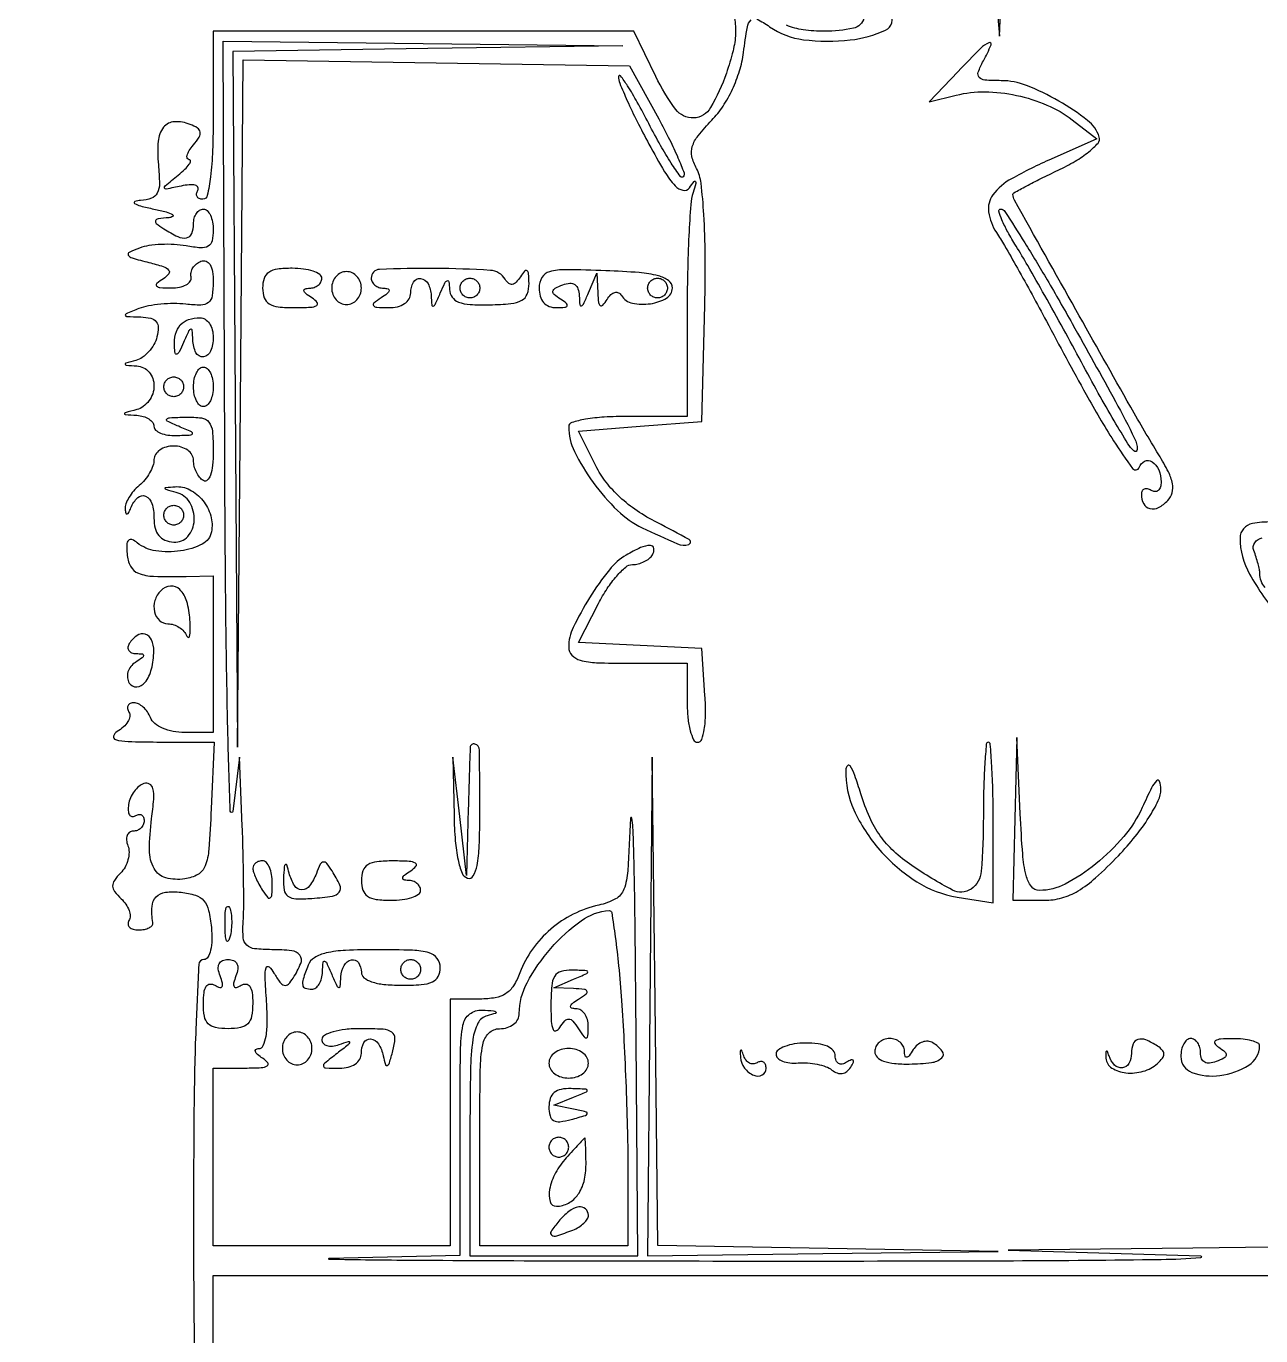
# Model space of a CAD drawing. Extents: x 23 to 255, y 40 to 184.
# Drawn here: x 169.37 to 179.95, y 148.46 to 159.68 of the extents above; entities that cross this region are included whole.
import ezdxf

# ---------------------------------------------------------------- set-up
doc = ezdxf.new("R2010")
doc.units = 0
doc.header["$MEASUREMENT"] = 0

msp = doc.modelspace()

# ---------------------------------------------------------------- linework, layer by layer
for points in [[(207.919475, 175.632891, 0.000007), (191.762556, 175.634099, 0.00002), (173.0434, 175.634494, 0.000013), (151.49745, 175.633531), (95.9364, 175.6296)], [(177.682655, 159.95745), (177.71504, 159.5979), (177.728524, 159.9363, 0.029209)], [(175.635045, 159.745599, -0.0333), (175.743795, 159.679753, 0.122546), (176.033481, 159.568348, 0.058602), (176.434857, 159.565863, 0.082102), (176.737631, 159.651198, 0.448318), (176.780491, 159.795175, -0.38386)], [(175.442521, 159.750476, -0.060032), (175.452217, 159.618651, -0.050685), (175.430473, 159.472589, -0.021142), (175.373194, 159.281582, -0.047073), (175.238544, 158.986191, -0.256098), (175.09364, 158.897827, -0.250727), (174.938741, 158.971726, -0.045551), (174.768493, 159.253634), (174.580684, 159.6402), (172.778642, 159.6402), (170.9766, 159.6402), (170.9766, 158.9211, -0.009254), (170.970995, 158.618306, -0.021737), (170.952815, 158.392906, -0.021363), (170.926012, 158.233587, -0.354132), (170.887007, 158.202, -0.095512), (170.856468, 158.207887, -0.173494), (170.837659, 158.224534, -0.172159), (170.833593, 158.249441, -0.093873), (170.844824, 158.27871, 0.276959), (170.845155, 158.303778, 0.201918), (170.822357, 158.320934, 0.082656), (170.771741, 158.325081, 0.031825), (170.701767, 158.314731, -0.004035), (170.573615, 158.288434, -0.39034), (170.558972, 158.297411, -0.296601), (170.564813, 158.316281, -0.003142), (170.67552, 158.407221, 0.019236), (170.733941, 158.458447, 0.047762), (170.771281, 158.501279, 0.126411), (170.781731, 158.528214, 0.449387), (170.770911, 158.5404, -0.306922), (170.754329, 158.551637, -0.165388), (170.752994, 158.577383, -0.073434), (170.771223, 158.617919, -0.030888), (170.806569, 158.666299, 0.033143), (170.855518, 158.733935, 0.18113), (170.864414, 158.777409, 0.216594), (170.842056, 158.811301, 0.048699), (170.778679, 158.842996, 0.102092), (170.64332, 158.865247, 0.219813), (170.551343, 158.818144, 0.148372), (170.504557, 158.697577, 0.04307), (170.506678, 158.495948, -0.020079), (170.515802, 158.334506, -0.120635), (170.497276, 158.253118, -0.195131), (170.448021, 158.209791, -0.068766), (170.354032, 158.190863, 0.065147), (170.305229, 158.181401, 0.630916), (170.303286, 158.165741, 0.080533), (170.353135, 158.1442, 0.009924), (170.469, 158.1174, -0.012892), (170.57404, 158.092446, -0.068444), (170.628418, 158.06973, -0.55906), (170.628723, 158.053582, -0.124838), (170.5959, 158.042641, 0.013212), (170.504045, 158.033447, 0.26161), (170.482114, 158.017188, 0.348875), (170.48799, 157.9942, 0.018872), (170.5536, 157.9482, 0.031653), (170.672493, 157.881626, 0.154285), (170.747961, 157.870913, 0.265923), (170.791912, 157.906818, 0.09176), (170.8074, 157.9905, -0.064853), (170.813719, 158.039014, -0.082425), (170.832251, 158.080123, -0.098894), (170.859737, 158.107623, -0.148195), (170.892, 158.1174, -0.200634), (170.924326, 158.103884, -0.084936), (170.951749, 158.064591, -0.064982), (170.97038, 158.006439, -0.0451), (170.9766, 157.937625, -0.054503), (170.966499, 157.845238, -0.208745), (170.933198, 157.799505, -0.153342), (170.869009, 157.784778, -0.026532), (170.74395, 157.801361, 0.032711), (170.642706, 157.813517, 0.024817), (170.530844, 157.814016, 0.025341), (170.425421, 157.803883, 0.052106), (170.345184, 157.783342, 0.020815), (170.255801, 157.745934, 0.455373), (170.248898, 157.721763, 0.182216), (170.280616, 157.698448, 0.006875), (170.425371, 157.659993, -0.015257), (170.547974, 157.625213, -0.135135), (170.594688, 157.594903, -0.367972), (170.595399, 157.561668, -0.080905), (170.549188, 157.520683, 0.029416), (170.493727, 157.480846, 0.42283), (170.491781, 157.459042, 0.203484), (170.520303, 157.444973, 0.012496), (170.61705, 157.441895, 0.048645), (170.688392, 157.448363, 0.079903), (170.745272, 157.468938, 0.115328), (170.779189, 157.499672, 0.208867), (170.78625, 157.535775, -0.109277), (170.786212, 157.575057, -0.086869), (170.802377, 157.614383, -0.082084), (170.832049, 157.647732, -0.082294), (170.87085, 157.669725, -0.176643), (170.914821, 157.669803, -0.173489), (170.948919, 157.641576, -0.098271), (170.970108, 157.581648, -0.036001), (170.9766, 157.491602, -0.037934), (170.967683, 157.374243, -0.187035), (170.935233, 157.317758, -0.170163), (170.871059, 157.294881, -0.030324), (170.741947, 157.302026, 0.03014), (170.639864, 157.307712, 0.022425), (170.527109, 157.302131, 0.022833), (170.420883, 157.287167, 0.046751), (170.340097, 157.26402, 0.003131), (170.229226, 157.219898, 0.363994), (170.222442, 157.207107, 0.34134), (170.233878, 157.197428, 0.002975), (170.35533, 157.192746, -0.047672), (170.441864, 157.181622, -0.167217), (170.488963, 157.152453, -0.180187), (170.506125, 157.102083, -0.056965), (170.494698, 157.022131, -0.065911), (170.467877, 156.9564, -0.05412), (170.423346, 156.89496, -0.055998), (170.368778, 156.846751, -0.088257), (170.312268, 156.820445, 0.003643), (170.227967, 156.797395, 0.38784), (170.222177, 156.788091, 0.339164), (170.230953, 156.780183, 0.003335), (170.32095, 156.773614, -0.098723), (170.37971, 156.757794, -0.100994), (170.427366, 156.720723, -0.096268), (170.458283, 156.666276, -0.081302), (170.469, 156.600803, -0.084769), (170.457868, 156.535612, -0.073873), (170.42551, 156.474322, -0.075402), (170.377516, 156.426168, -0.09552), (170.32095, 156.399117, 0.001923), (170.221445, 156.372704, 0.339035), (170.2152, 156.364553, 0.392517), (170.221635, 156.357619, 0.002113), (170.32095, 156.350614, -0.054605), (170.377581, 156.340584, -0.070943), (170.42551, 156.318832, -0.08736), (170.45778, 156.289249, -0.165114), (170.469, 156.2562, 0.213708), (170.483281, 156.224314, 0.084397), (170.524915, 156.198198, 0.063338), (170.586471, 156.181471, 0.042539), (170.65935, 156.177546, 0.003386), (170.785312, 156.182335, 0.326773), (170.798578, 156.192985, 0.368608), (170.79172, 156.207415, 0.003751), (170.6805, 156.2562, -0.009027), (170.582665, 156.30035, -0.485414), (170.578691, 156.317712, -0.215481), (170.603073, 156.33002, -0.004372), (170.74395, 156.334854, -0.039161), (170.876227, 156.327873, -0.195497), (170.939525, 156.291871, -0.148068), (170.969622, 156.215081, -0.019887), (170.9766, 156.039707, -0.023007), (170.971119, 155.92065, -0.059005), (170.95318, 155.83644, -0.125298), (170.92563, 155.794119, -0.336396), (170.892, 155.7909, -0.08825), (170.859612, 155.819862, -0.053305), (170.832251, 155.863637, -0.051278), (170.813675, 155.914583, -0.061875), (170.8074, 155.965093, 0.137622), (170.794357, 156.011581, 0.100183), (170.757698, 156.05119, 0.086062), (170.702865, 156.077856, 0.070352), (170.6382, 156.087, 0.067109), (170.573523, 156.07828, 0.083977), (170.518703, 156.052766, 0.099524), (170.482041, 156.014901, 0.14369), (170.469, 155.970459, -0.086594), (170.459882, 155.918203, -0.04354), (170.431723, 155.857215, -0.041499), (170.390656, 155.797509, -0.048188), (170.3421, 155.7486, 0.042653), (170.294042, 155.70125, 0.041998), (170.254439, 155.646198, 0.045244), (170.22829, 155.591961, 0.107593), (170.221879, 155.547891, 0.038264), (170.227062, 155.512742, 0.409541), (170.238073, 155.505676, 0.227742), (170.252353, 155.516639, 0.021172), (170.271229, 155.55825, -0.103115), (170.329512, 155.64548, -0.307651), (170.396646, 155.65765, -0.220873), (170.451183, 155.595274, -0.071039), (170.469, 155.470503, 0.058113), (170.479184, 155.383179, 0.114209), (170.510037, 155.320846, 0.125127), (170.562864, 155.281941, 0.077816), (170.6382, 155.264261, 0.235304), (170.758326, 155.313221, 0.169592), (170.813678, 155.449585, 0.149227), (170.774793, 155.604018, 0.195499), (170.65935, 155.690283, -0.003839), (170.57338, 155.713456, -0.279295), (170.563766, 155.723671, -0.449239), (170.570131, 155.732326, -0.005292), (170.648991, 155.738786, -0.138737), (170.775779, 155.712482, -0.103534), (170.886767, 155.621511, -0.09963), (170.955017, 155.490174, -0.118149), (170.961354, 155.350814, -0.233918), (170.88259, 155.247064, -0.079314), (170.696626, 155.188808, -0.073121), (170.484099, 155.188955, -0.132483), (170.325726, 155.257809, 0.068454), (170.279814, 155.285134, 0.316278), (170.251241, 155.27897, 0.17988), (170.236325, 155.24265, 0.02724), (170.237979, 155.162795, 0.102179), (170.268388, 155.056582, 0.183347), (170.335326, 154.997201, 0.084385), (170.466167, 154.971412, 0.011702), (170.74395, 154.970626), (170.9766, 154.975413), (170.9766, 154.304507), (170.9766, 153.6336), (170.731851, 153.6336, -0.045886), (170.632413, 153.642745, -0.056246), (170.543221, 153.669924, -0.065461), (170.47499, 153.710722, -0.134491), (170.438406, 153.7605, 0.058703), (170.412916, 153.809026, 0.059278), (170.376917, 153.850123, 0.065221), (170.336356, 153.878037, 0.118676), (170.297462, 153.8874, 0.096184), (170.266045, 153.8813, 0.174023), (170.246727, 153.864076, 0.17161), (170.242616, 153.838297, 0.09322), (170.254287, 153.808, -0.182072), (170.261527, 153.771022, -0.094539), (170.244931, 153.7263, -0.073147), (170.207234, 153.680614, -0.051962), (170.153529, 153.641372, 0.187802), (170.122121, 153.601915, 0.426912), (170.138697, 153.571997, 0.056614), (170.247615, 153.556119, 0.006602), (170.494015, 153.551573), (170.984331, 153.549), (170.959315, 152.97795, -0.007499), (170.93901, 152.632882, -0.07214), (170.907312, 152.489655, -0.174434), (170.845109, 152.416879, -0.09471), (170.732367, 152.378348, -0.101635), (170.570013, 152.388445, -0.203646), (170.470827, 152.46646, -0.127401), (170.430327, 152.625682, -0.032254), (170.448846, 152.894245, 0.013625), (170.466606, 153.061026, 0.073297), (170.460466, 153.151849, 0.211761), (170.431655, 153.191266, 0.21419), (170.383292, 153.196131, 0.095683), (170.339255, 153.171351, 0.059214), (170.29869, 153.127737, 0.056439), (170.267503, 153.073032, 0.065004), (170.251168, 153.015261, 0.046983), (170.248475, 152.963347, 0.122021), (170.258925, 152.927666, 0.227705), (170.279897, 152.913463, 0.177084), (170.307227, 152.91909, -0.093127), (170.336675, 152.930439, -0.171531), (170.36173, 152.926457, -0.174099), (170.37847, 152.907702, -0.096281), (170.3844, 152.877193, -0.103658), (170.377236, 152.843007, -0.098917), (170.35689, 152.813918, -0.096792), (170.326496, 152.794425, -0.094603), (170.290749, 152.7876, 0.154484), (170.259025, 152.777559, 0.152262), (170.238636, 152.751042, 0.114032), (170.233524, 152.710757, 0.066483), (170.244854, 152.663148, -0.094394), (170.254906, 152.607334, -0.062886), (170.246092, 152.542764, -0.060483), (170.220736, 152.479661, -0.070742), (170.182006, 152.428091, 0.042029), (170.129346, 152.365748, 0.161963), (170.114743, 152.317905, 0.15954), (170.131616, 152.270405, 0.040451), (170.187459, 152.209072, -0.054681), (170.228193, 152.161697, -0.064822), (170.254987, 152.109142, -0.07614), (170.264512, 152.059617, -0.14899), (170.254366, 152.021128, 0.151548), (170.246575, 151.990968, 0.191583), (170.258396, 151.964961, 0.130827), (170.290157, 151.947386, 0.061388), (170.337107, 151.9416, 0.046583), (170.386875, 151.946247, 0.073584), (170.427314, 151.960238, 0.103366), (170.452522, 151.980875, 0.211938), (170.458982, 152.00505, -0.0534), (170.452103, 152.142779, -0.175585), (170.487364, 152.225162, -0.179238), (170.566607, 152.264822, -0.05603), (170.70165, 152.264469, -0.047844), (170.824186, 152.238329, -0.139735), (170.895643, 152.191159, -0.121741), (170.937124, 152.108965, -0.032252), (170.96081, 151.96275, -0.029775), (170.964724, 151.85583, -0.051008), (170.953619, 151.767359, -0.070483), (170.930479, 151.707261, -0.272062), (170.89736, 151.6878, 0.398506), (170.853225, 151.645983, 0.003455), (170.829399, 151.13957, 0.007575), (170.812356, 150.456792, 0.002451), (170.8074, 149.4459, 0.002649), (170.812503, 148.482806, 0.00678), (170.829348, 147.785625, 0.002419)], [(180.953736, 149.2344), (179.370318, 149.216019), (177.7869, 149.197638), (179.4366, 149.1498, -0.945791), (179.437066, 149.132351, -0.017166), (179.0982, 149.116042, -0.002595), (177.83267, 149.105192, -0.00085), (175.968, 149.102055, -0.000478), (174.076093, 149.103898, -0.001167), (172.68248, 149.109841, -0.002757), (171.970679, 149.118463, -0.979674), (171.97065, 149.12843), (173.0916, 149.154711), (173.0916, 150.209756, -0.002453), (173.094996, 150.901873, -0.042607), (173.116369, 151.126236, -0.185449), (173.17427, 151.221341, -0.179054), (173.28195, 151.254986, -0.005718), (173.378588, 151.248895, -0.197309), (173.398595, 151.238883, -0.541772), (173.39517, 151.226784, -0.01159), (173.32425, 151.206483, 0.215077), (173.24483, 151.14235, 0.082035), (173.201264, 151.003524, 0.031275), (173.180647, 150.739226, 0.00383), (173.1762, 150.158797), (173.1762, 149.1498), (173.8953, 149.1498), (174.6144, 149.1498), (174.59718, 151.37055, 0.001388), (174.588648, 152.180701, 0.004132), (174.576675, 152.735692, 0.023836), (174.563926, 152.899862, 0.920176), (174.551555, 152.899342, -0.005102), (174.528399, 152.447727, -0.072212), (174.495432, 152.289655, -0.183867), (174.424354, 152.207536, -0.069478), (174.279631, 152.153898, 0.062183), (174.061863, 152.076764, 0.061143), (173.868381, 151.948125, 0.061357), (173.712322, 151.776988, 0.063451), (173.604538, 151.574941, -0.048927), (173.549342, 151.463839, -0.107521), (173.483423, 151.396279, -0.103317), (173.39358, 151.360646, -0.042946), (173.262894, 151.3494), (173.007, 151.3494), (173.007, 150.2919), (173.007, 149.2344), (171.9918, 149.2344), (170.9766, 149.2344), (170.9766, 149.9958), (170.9766, 150.7572), (171.25155, 150.758495, 0.010814), (171.38745, 150.762076, 0.116665), (171.439927, 150.77718, 0.473162), (171.444421, 150.802687, 0.07201), (171.3996, 150.8418, -0.031748), (171.356686, 150.873565, -0.125011), (171.337688, 150.900099, -0.345691), (171.342873, 150.917287, -0.150723), (171.367035, 150.925105, 0.293988), (171.405455, 150.950584, 0.062555), (171.429386, 151.031252, 0.041279), (171.439583, 151.156972, 0.016906), (171.433519, 151.32825, -0.005875), (171.42139, 151.539168, -0.075399), (171.429638, 151.617576, -0.565213), (171.454565, 151.624921, -0.076231), (171.497118, 151.5719, 0.024689), (171.548075, 151.49301, 0.175979), (171.585012, 151.467765, 0.265353), (171.62027, 151.477432, 0.054997), (171.661989, 151.5296, 0.043404), (171.726778, 151.654682, 0.266046), (171.717793, 151.724014, 0.206011), (171.648904, 151.76305, 0.027307), (171.477824, 151.7724, -0.026336), (171.330902, 151.780144, -0.165117), (171.263615, 151.811215, -0.186176), (171.233562, 151.874595, -0.035135), (171.232988, 152.00505, 0.015105), (171.237515, 152.132014, 0.003604), (171.237139, 152.343318, 0.003701), (171.233159, 152.586113, 0.003653), (171.225575, 152.8299), (171.202821, 153.4221), (171.1458, 152.9568, -0.923521), (171.122759, 152.957779, -0.003483), (171.101478, 153.665722, -0.003233), (171.084294, 154.699654, -0.001562), (171.07499, 156.02355), (171.0612, 159.5556), (172.77435, 159.536344), (174.4875, 159.517088), (172.81665, 159.492256), (171.1458, 159.467423), (171.165818, 156.487062), (171.185835, 153.5067), (171.209219, 156.450814), (171.232602, 159.394929), (172.887425, 159.369514), (174.542248, 159.3441), (174.793341, 158.889367, -0.009843), (174.886685, 158.712162, -0.015573), (174.958872, 158.556408, -0.009567), (175.011174, 158.42686, -0.295687), (175.004253, 158.394453, -0.4643), (174.978927, 158.396584, -0.010285), (174.900861, 158.511456, -0.015865), (174.809527, 158.662247, -0.009131), (174.708705, 158.849186, 0.00762), (174.610331, 159.032914, 0.015953), (174.527157, 159.172068, 0.020985), (174.466258, 159.25872, 0.69974), (174.449269, 159.253373, 0.109588), (174.459315, 159.19605, 0.007726), (174.524161, 159.04572, 0.010626), (174.608827, 158.867702, 0.007799), (174.709933, 158.67387, 0.010211), (174.844495, 158.437105, 0.052318), (174.934864, 158.316177, 0.15405), (175.001501, 158.278131, 0.299287), (175.056313, 158.299297, -0.009806), (175.097142, 158.354101, -0.491053), (175.108836, 158.354077, -0.240812), (175.112034, 158.33682, -0.006081), (175.087681, 158.258531, 0.061156), (175.067886, 158.156477, 0.005235), (175.05217, 157.890178, 0.006858), (175.041072, 157.571049, 0.005262), (175.0374, 157.222181), (175.0374, 156.3408), (174.5298, 156.3408, 0.01485), (174.327477, 156.334789, 0.028058), (174.165388, 156.315985, 0.029468), (174.048905, 156.288647, 0.331766), (174.0222, 156.25283, 0.115312), (174.071762, 156.040782, 0.042375), (174.231916, 155.775964, 0.042428), (174.441615, 155.533677, 0.082083), (174.651279, 155.387523, 0.00857), (174.95518, 155.248944, 0.186616), (175.051315, 155.244933, 0.65038), (175.055011, 155.285779, 0.010171), (174.780376, 155.43135, -0.031907), (174.60871, 155.532128, -0.038002), (174.46163, 155.648799, -0.040656), (174.342588, 155.778401, -0.049387), (174.25461, 155.9178), (174.10632, 156.2139), (174.63531, 156.2562), (175.1643, 156.2985), (175.188139, 157.293086, 0.007508), (175.191963, 157.720423, 0.013619), (175.180325, 158.069739, 0.013711), (175.156597, 158.338799, 0.094282), (175.117107, 158.464943, -0.065025), (175.07816, 158.567936, -0.135517), (175.081371, 158.652996, -0.093475), (175.130619, 158.744546, -0.021014), (175.248102, 158.877967, 0.044914), (175.344605, 158.998726, 0.036586), (175.425637, 159.143148, 0.036074), (175.485851, 159.300231, 0.040172), (175.520255, 159.458813, -0.008427), (175.553278, 159.677037, -0.157331), (175.584941, 159.737983, -0.325133)], [(176.551977, 159.755026, -0.293707), (176.462082, 159.666063, -0.052256), (176.215292, 159.6402, -0.034776), (176.031893, 159.652971, -0.065569), (175.889151, 159.692476, -0.064188)], [(180.044389, 155.436393, 0.052637), (179.881641, 155.422622, 0.164308), (179.804887, 155.379154, 0.184835), (179.774803, 155.300249, 0.128761), (179.856524, 154.989811, 0.048786), (180.115749, 154.619715, 0.048335)], [(179.989454, 154.875252, -0.181913), (179.9442, 154.995518, 0.0503), (179.940898, 155.028258, 0.01372), (179.929116, 155.078928, 0.013732), (179.912506, 155.135967, 0.013895), (179.892849, 155.191781, -0.251565), (179.901422, 155.259197, -0.184337), (179.9654, 155.30174, -0.0498)]]:
    msp.add_lwpolyline(points, format="xyb")
for points in [[(177.358578, 159.29534), (177.1101, 159.03508), (177.343306, 159.093151, -0.064586), (177.589499, 159.121602, -0.04899), (177.859887, 159.091234, -0.048824), (178.120278, 159.008594, -0.062761), (178.3368, 158.88166), (178.5483, 158.719), (178.157626, 158.546085, 0.021539), (177.817457, 158.37765, 0.106961), (177.657411, 158.238424, 0.199773), (177.620551, 158.092479, 0.108693), (177.687383, 157.916793, -0.013578), (177.756788, 157.80432, -0.003124), (177.867481, 157.61076, -0.003226), (177.992215, 157.386073, -0.003144), (178.115122, 157.157874, 0.004306), (178.455744, 156.528951, 0.015058), (178.690901, 156.132249, 0.019508), (178.854657, 155.895041, 0.605089), (178.910322, 155.904066, -0.204568), (178.957081, 155.95681, -0.261244), (179.020775, 155.952398, -0.15095), (179.077908, 155.883305, -0.098137), (179.0982, 155.780914, -0.069308), (179.091971, 155.736195, -0.14379), (179.073349, 155.70665, -0.190139), (179.04574, 155.696667, -0.131946), (179.0136, 155.7063, 0.076764), (178.98125, 155.71999, 0.154201), (178.953851, 155.718376, 0.186277), (178.935704, 155.70203, 0.117858), (178.929, 155.673986, 0.121919), (178.949031, 155.59306, 0.215507), (179.002323, 155.551615, 0.179795), (179.077129, 155.560583, 0.087765), (179.154721, 155.619591, 0.118074), (179.192473, 155.687009, 0.117225), (179.195728, 155.764404, 0.070199), (179.160929, 155.865496, 0.01935), (179.078591, 156.012562, -0.008321), (178.838243, 156.42048, -0.001227), (178.368106, 157.254407, -0.000132), (177.841443, 158.194568, -0.128288), (177.8292, 158.241499, -0.272593), (177.837896, 158.256264, -0.003078), (177.942784, 158.313583, -0.008395), (178.067641, 158.378139, -0.005247), (178.21587, 158.449723, 0.023597), (178.361579, 158.526806, 0.036051), (178.479073, 158.608201, 0.040076), (178.558165, 158.683077, 0.268638), (178.568898, 158.73399, 0.149025), (178.468077, 158.87733, 0.034967), (178.221834, 159.042931, 0.03656), (177.945684, 159.176003, 0.094268), (177.729113, 159.2172, -0.016492), (177.588496, 159.221839, -0.194229), (177.540175, 159.24516, -0.281392), (177.531634, 159.289841, -0.03293), (177.5754, 159.3864, 0.020908), (177.641492, 159.523366, 0.675429), (177.622589, 159.542463, 0.098383), (177.553797, 159.496029, 0.00467)], [(178.3368, 157.135973, -0.001745), (178.707647, 156.469018, -0.013539), (178.871245, 156.152381, -0.10529), (178.894313, 156.058121, -0.675221), (178.863703, 156.0447, -0.061956), (178.814108, 156.106987, -0.004127), (178.696341, 156.303259, -0.005904), (178.560274, 156.540699, -0.004381), (178.415352, 156.8061, 0.002835), (178.262288, 157.088484, 0.002604), (178.101658, 157.377282, 0.002601), (177.955688, 157.633411, 0.008568), (177.855663, 157.80015, -0.013762), (177.784348, 157.921878, -0.026113), (177.734927, 158.02413, -0.030209), (177.708642, 158.099009, -0.49922), (177.722389, 158.117136, -0.25457), (177.759978, 158.096471, -0.002533), (177.929483, 157.82881, -0.007457), (178.121347, 157.512012, -0.004672)], [(171.3996, 157.4406, 0.083983), (171.413782, 157.356764, 0.173567), (171.454957, 157.305727, 0.11281), (171.533656, 157.279335, 0.025906), (171.67455, 157.272695, 0.010814), (171.81045, 157.276276, 0.116665), (171.862927, 157.29138, 0.473162), (171.867421, 157.316887, 0.07201), (171.8226, 157.356, -0.021149), (171.769991, 157.393244, -0.167501), (171.753863, 157.417831, -0.405416), (171.762964, 157.433665, -0.066727), (171.80145, 157.439305, 0.07833), (171.841847, 157.44618, 0.089546), (171.876136, 157.465071, 0.099425), (171.899069, 157.492833, 0.123684), (171.9072, 157.5252, 0.254951), (171.889471, 157.557709, 0.06271), (171.832646, 157.584949, 0.048861), (171.750627, 157.603644, 0.031626), (171.6534, 157.6098, 0.030703), (171.526422, 157.601995, 0.116834), (171.452475, 157.57455, 0.166173), (171.41309, 157.523112, 0.081208)], [(171.9918, 157.4406, 0.088788), (172.001436, 157.386766, 0.094932), (172.029077, 157.341019, 0.09994), (172.070288, 157.310414, 0.110331), (172.1187, 157.2996, 0.110331), (172.167112, 157.310414, 0.09994), (172.208323, 157.341019, 0.094932), (172.235964, 157.386766, 0.088788), (172.2456, 157.4406, 0.088788), (172.235964, 157.494434, 0.094932), (172.208323, 157.540181, 0.09994), (172.167112, 157.570786, 0.110331), (172.1187, 157.5816, 0.110331), (172.070288, 157.570786, 0.09994), (172.029077, 157.540181, 0.094932), (172.001436, 157.494434, 0.088788)], [(172.3302, 157.5252, 0.123684), (172.338331, 157.492833, 0.099425), (172.361264, 157.465071, 0.089546), (172.395553, 157.44618, 0.07833), (172.43595, 157.439305, -0.066727), (172.474436, 157.433665, -0.405416), (172.483538, 157.417831, -0.167501), (172.467409, 157.393244, -0.021149), (172.4148, 157.356, 0.023197), (172.353136, 157.311966, 0.409657), (172.350322, 157.289872, 0.220444), (172.37722, 157.275666, 0.011293), (172.47825, 157.272695, 0.057171), (172.555153, 157.280988, 0.090659), (172.615941, 157.306864, 0.113373), (172.654632, 157.347432, 0.134796), (172.6686, 157.3983, -0.127637), (172.692773, 157.49145, -0.304732), (172.753462, 157.522386, -0.247874), (172.816863, 157.478439, -0.110085), (172.843746, 157.37715, 0.011173), (172.848889, 157.294955, 0.467319), (172.861665, 157.285994, 0.223503), (172.879203, 157.30084, 0.005675), (172.9224, 157.3983, -0.008547), (172.96152, 157.485211, -0.193106), (172.981254, 157.503567, -0.486784), (172.995413, 157.495113, -0.020918), (173.001054, 157.428601, 0.145348), (173.023592, 157.363112, 0.147553), (173.07811, 157.321003, 0.077756), (173.177588, 157.299854, 0.019071), (173.3454, 157.297145, 0.01771), (173.527799, 157.307627, 0.100432), (173.62048, 157.335589, 0.182787), (173.666822, 157.388854, 0.090717), (173.682505, 157.478344, 0.015269), (173.679314, 157.562287, 0.210415), (173.665493, 157.588621, 0.406931), (173.644433, 157.586503, 0.033227), (173.60848, 157.537318, -0.045108), (173.572021, 157.489847, -0.167837), (173.539296, 157.47226, -0.218762), (173.508365, 157.480827, -0.079241), (173.477882, 157.516168, 0.243452), (173.351304, 157.591976, 0.013533), (172.87682, 157.608558, 0.012248), (172.402632, 157.600674, 0.402221)], [(173.2608, 157.4406, -0.099038), (173.254341, 157.408313, -0.097945), (173.235949, 157.380851, -0.097945), (173.208487, 157.362459, -0.099038), (173.1762, 157.356, -0.099038), (173.143913, 157.362459, -0.097945), (173.116451, 157.380851, -0.097945), (173.098059, 157.408313, -0.099038), (173.0916, 157.4406, -0.099038), (173.098059, 157.472887, -0.097945), (173.116451, 157.500349, -0.097945), (173.143913, 157.518741, -0.099038), (173.1762, 157.5252, -0.099038), (173.208487, 157.518741, -0.097945), (173.235949, 157.500349, -0.097945), (173.254341, 157.472887, -0.099038)], [(173.7684, 157.440936, 0.07086), (173.778433, 157.370497, 0.110112), (173.807858, 157.31693, 0.120111), (173.855053, 157.283939, 0.095222), (173.91645, 157.272695, 0.01627), (173.989529, 157.275714, 0.267807), (174.008977, 157.288938, 0.3555), (174.004279, 157.308751, 0.022469), (173.951657, 157.345522, -0.034191), (173.897946, 157.384958, -0.265879), (173.887705, 157.41307, -0.234956), (173.906462, 157.438694, -0.027745), (173.972807, 157.468472, -0.071477), (174.031808, 157.481895, -0.169692), (174.074786, 157.470682, -0.16725), (174.101822, 157.434968, -0.069029), (174.112746, 157.374495, 0.013347), (174.118001, 157.296839, 0.47397), (174.131188, 157.287984, 0.214584), (174.149362, 157.303817, 0.006383), (174.1914, 157.3983), (174.264108, 157.5675), (174.271349, 157.3983, 0.016297), (174.277576, 157.315837, 0.219775), (174.29276, 157.290542, 0.386005), (174.314688, 157.293616, 0.032506), (174.35132, 157.343882, -0.057581), (174.383982, 157.384287, -0.130203), (174.417914, 157.403581, -0.184792), (174.44911, 157.400217, -0.136933), (174.474841, 157.376483, 0.205491), (174.568016, 157.3111, 0.088396), (174.722855, 157.306421, 0.095482), (174.861151, 157.354799, 0.267065), (174.9105, 157.4406, 0.237561), (174.879043, 157.503072, 0.0962), (174.790594, 157.545366, 0.044593), (174.626862, 157.572646, 0.009592), (174.33945, 157.588986, 0.006443), (173.997778, 157.597434, 0.066475), (173.858109, 157.580463, 0.198476), (173.793154, 157.53154, 0.134147)], [(174.8682, 157.4406, -0.099038), (174.861741, 157.408313, -0.097945), (174.843349, 157.380851, -0.097945), (174.815887, 157.362459, -0.099038), (174.7836, 157.356, -0.099038), (174.751313, 157.362459, -0.097945), (174.723851, 157.380851, -0.097945), (174.705459, 157.408313, -0.099038), (174.699, 157.4406, -0.099038), (174.705459, 157.472887, -0.097945), (174.723851, 157.500349, -0.097945), (174.751313, 157.518741, -0.099038), (174.7836, 157.5252, -0.099038), (174.815887, 157.518741, -0.097945), (174.843349, 157.500349, -0.097945), (174.861741, 157.472887, -0.099038)], [(170.9766, 157.0176, -0.093262), (170.954472, 156.899998, -0.276395), (170.892139, 156.851671, -0.32102), (170.828912, 156.886301, -0.102436), (170.801454, 156.99645, 0.011173), (170.796311, 157.078645, 0.467319), (170.783535, 157.087606, 0.223503), (170.765997, 157.07276, 0.005675), (170.7228, 156.9753, -0.010715), (170.685966, 156.894406, -0.177003), (170.66506, 156.874065, -0.491755), (170.650212, 156.882037, -0.02992), (170.644146, 156.94005, -0.069216), (170.654184, 157.046696, -0.124464), (170.694495, 157.12418, -0.130924), (170.765075, 157.170731, -0.080849), (170.8638, 157.1868, -0.148195), (170.906817, 157.173764, -0.098894), (170.943465, 157.137097, -0.082425), (170.968174, 157.082286, -0.064853)], [(170.9766, 156.5946, -0.048028), (170.970366, 156.529846, -0.068025), (170.951749, 156.475102, -0.088204), (170.924307, 156.438215, -0.191087), (170.892, 156.4254, -0.191087), (170.859693, 156.438215, -0.088204), (170.832251, 156.475102, -0.068025), (170.813634, 156.529846, -0.048028), (170.8074, 156.5946, -0.048028), (170.813634, 156.659354, -0.068025), (170.832251, 156.714097, -0.088204), (170.859693, 156.750985, -0.191087), (170.892, 156.7638, -0.191087), (170.924307, 156.750985, -0.088204), (170.951749, 156.714097, -0.068025), (170.970366, 156.659354, -0.048028)], [(170.7228, 156.5946, -0.099038), (170.716341, 156.562313, -0.097945), (170.697949, 156.534851, -0.097945), (170.670487, 156.516459, -0.099038), (170.6382, 156.51, -0.099038), (170.605913, 156.516459, -0.097945), (170.578451, 156.534851, -0.097945), (170.560059, 156.562313, -0.099038), (170.5536, 156.5946, -0.099038), (170.560059, 156.626887, -0.097945), (170.578451, 156.654349, -0.097945), (170.605913, 156.672741, -0.099038), (170.6382, 156.6792, -0.099038), (170.670487, 156.672741, -0.097945), (170.697949, 156.654349, -0.097945), (170.716341, 156.626887, -0.099038)], [(170.7228, 155.4948, -0.099038), (170.716341, 155.462513, -0.097945), (170.697949, 155.435051, -0.097945), (170.670487, 155.416659, -0.099038), (170.6382, 155.4102, -0.099038), (170.605913, 155.416659, -0.097945), (170.578451, 155.435051, -0.097945), (170.560059, 155.462513, -0.099038), (170.5536, 155.4948, -0.099038), (170.560059, 155.527087, -0.097945), (170.578451, 155.554549, -0.097945), (170.605913, 155.572941, -0.099038), (170.6382, 155.5794, -0.099038), (170.670487, 155.572941, -0.097945), (170.697949, 155.554549, -0.097945), (170.716341, 155.527087, -0.099038)], [(174.515226, 155.153304, 0.093624), (174.370824, 155.027948, 0.027739), (174.201594, 154.787727, 0.026905), (174.06098, 154.533041, 0.113145), (174.0222, 154.363864, 0.192274), (174.049519, 154.295448, 0.137203), (174.121109, 154.252703, 0.056567), (174.26159, 154.231104, 0.009886), (174.5298, 154.2258), (175.0374, 154.2258), (175.0374, 153.8874, 0.02491), (175.043865, 153.757721, 0.039573), (175.063613, 153.648405, 0.047132), (175.092143, 153.570735, 0.288794), (175.126635, 153.549, 0.313452), (175.161824, 153.573464, 0.049838), (175.184305, 153.659282, 0.037361), (175.194756, 153.786583, 0.017828), (175.190085, 153.95085), (175.1643, 154.3527), (174.635886, 154.377878), (174.107471, 154.403056), (174.278055, 154.737428, -0.026541), (174.352176, 154.865449, -0.034485), (174.433835, 154.973578, -0.036879), (174.511528, 155.050638, -0.178764), (174.568827, 155.0718, 0.06268), (174.618678, 155.078074, 0.051454), (174.669068, 155.096651, 0.053351), (174.712458, 155.124014, 0.087219), (174.7413, 155.1564, 0.177895), (174.752208, 155.209807, 0.374649), (174.722267, 155.235192, 0.102307), (174.638478, 155.216666, 0.026682)], [(170.527163, 154.847962, 0.123568), (170.477034, 154.764242, 0.127605), (170.473197, 154.667834, 0.151981), (170.515494, 154.59322, 0.190616), (170.58885, 154.5642, -0.080359), (170.637719, 154.556295, -0.065416), (170.685492, 154.533136, -0.066402), (170.724975, 154.498878, -0.088974), (170.749543, 154.45845, 0.277138), (170.762903, 154.448049, 0.394665), (170.774295, 154.456373, 0.048722), (170.779256, 154.510947, 0.012398), (170.776451, 154.599881, 0.055856), (170.749994, 154.755963, 0.127768), (170.689726, 154.857965, 0.22081), (170.610451, 154.886752, 0.176571)], [(170.2575, 154.395, 0.109974), (170.246267, 154.362681, 0.180162), (170.253104, 154.334871, 0.159098), (170.277579, 154.315966, 0.082797), (170.315957, 154.309105, -0.025679), (170.369361, 154.305733, -0.40349), (170.379948, 154.292889, -0.22283), (170.368845, 154.273322, -0.01289), (170.310111, 154.233963, 0.08455), (170.269918, 154.197754, 0.094884), (170.245924, 154.151618, 0.101201), (170.241544, 154.102352, 0.110581), (170.257236, 154.057026, 0.274354), (170.321044, 154.02367, 0.219128), (170.390955, 154.060537, 0.101471), (170.447686, 154.177433, 0.060281), (170.467705, 154.33155, 0.103432), (170.448793, 154.426115, 0.222079), (170.394641, 154.474598, 0.225761), (170.323484, 154.463776, 0.105949)], [(173.161978, 152.97795), (173.147756, 152.4069), (173.089177, 152.9145), (173.030599, 153.4221), (173.039949, 152.921184, 0.015192), (173.050522, 152.705802, 0.033056), (173.074508, 152.542132, 0.041878), (173.109006, 152.428728, 0.221821), (173.15505, 152.385384, 0.354737), (173.204402, 152.404137, 0.085367), (173.237149, 152.492325, 0.037697), (173.255827, 152.661643, 0.008629), (173.2608, 152.94975, 0.002796), (173.257819, 153.482837, 0.331844), (173.218468, 153.534386, 0.48687), (173.178144, 153.505096, 0.002879)], [(177.5754, 152.9145, -0.01874), (177.557776, 152.444441, -0.227158), (177.470192, 152.292067, -0.279975), (177.310555, 152.283053, -0.026827), (176.962622, 152.493134, -0.037127), (176.80817, 152.615768, -0.051729), (176.691591, 152.748113, -0.049554), (176.601224, 152.906034, -0.030596), (176.525876, 153.106484, 0.010039), (176.473429, 153.265571, 0.055461), (176.434318, 153.346673, 0.500062), (176.411382, 153.348587, 0.175875), (176.396893, 153.312149, 0.115016), (176.46595, 152.969272, 0.07317), (176.687958, 152.625826, 0.071847), (177.004946, 152.354786, 0.101117), (177.351769, 152.223281), (177.66, 152.173261), (177.66, 152.861131, 0.005765), (177.656959, 153.124885, 0.00959), (177.647574, 153.346938, 0.003649), (177.634756, 153.533194, 0.392122), (177.6177, 153.549, 0.389919), (177.600673, 153.533341, 0.004272), (177.587826, 153.362616, 0.010392), (177.578441, 153.157789, 0.00625)], [(177.846225, 152.89335), (177.8292, 152.1954), (178.097502, 152.1954, 0.067721), (178.247492, 152.215809, 0.068021), (178.386333, 152.275544, 0.049009), (178.537648, 152.388224, 0.017186), (178.732002, 152.577586, 0.021221), (178.876964, 152.742332, 0.027822), (178.993989, 152.905034, 0.029996), (179.074182, 153.049099, 0.114951), (179.096342, 153.148636, 0.078992), (179.085396, 153.213375, 0.554772), (179.060167, 153.219352, 0.083433), (179.016373, 153.15852, 0.007796), (178.937132, 152.991024, -0.06911), (178.779063, 152.741294, -0.047499), (178.538972, 152.506818, -0.048802), (178.276709, 152.334574, -0.12149), (178.055423, 152.28, -0.235128), (177.98689, 152.314114, -0.101069), (177.941673, 152.40878, -0.042534), (177.912469, 152.590742, -0.007543), (177.892084, 152.93565), (177.863251, 153.5913)], [(171.316295, 152.47035, 0.077483), (171.322079, 152.437655, 0.020703), (171.341301, 152.388262, 0.02047), (171.368114, 152.33324, 0.019837), (171.3996, 152.28, 0.023197), (171.443634, 152.218336, 0.409657), (171.465728, 152.215522, 0.220444), (171.479934, 152.24242, 0.011293), (171.482905, 152.34345, 0.042523), (171.477195, 152.416325, 0.062416), (171.458968, 152.477885, 0.082215), (171.431848, 152.519589, 0.210568), (171.3996, 152.5338, 0.073605), (171.367371, 152.52903, 0.089496), (171.340232, 152.515162, 0.102891), (171.322336, 152.494542, 0.133323)], [(171.578614, 152.384406, 0.05264), (171.584078, 152.283379, 0.201816), (171.616699, 152.231057, 0.14857), (171.68466, 152.208533, 0.025281), (171.8226, 152.212051, 0.016976), (171.998911, 152.231524, 0.20097), (172.056693, 152.266207, 0.275488), (172.062306, 152.324551, 0.030552), (171.995056, 152.446829, 0.025443), (171.949248, 152.511706, 0.271633), (171.920387, 152.523056, 0.245408), (171.894265, 152.503724, 0.021499), (171.8604, 152.425679, -0.066759), (171.802251, 152.31917, -0.241515), (171.735266, 152.285665, -0.258448), (171.672569, 152.321229, -0.073473), (171.627117, 152.42805, 0.012197), (171.60697, 152.498113, 0.546015), (171.594772, 152.501447, 0.193214), (171.584691, 152.480912, 0.005872)], [(172.2456, 152.3646, 0.081208), (172.25909, 152.282088, 0.166173), (172.298475, 152.23065, 0.116834), (172.372422, 152.203205, 0.030703), (172.4994, 152.1954, 0.031626), (172.596627, 152.201556, 0.048861), (172.678646, 152.220251, 0.06271), (172.735471, 152.247491, 0.254951), (172.7532, 152.28, 0.123684), (172.745069, 152.312367, 0.099425), (172.722136, 152.340129, 0.089546), (172.687847, 152.35902, 0.07833), (172.64745, 152.365895, -0.066727), (172.608964, 152.371535, -0.405416), (172.599863, 152.387369, -0.167501), (172.615991, 152.411956, -0.021149), (172.6686, 152.4492, 0.07201), (172.713421, 152.488313, 0.473162), (172.708927, 152.51382, 0.116665), (172.65645, 152.528924, 0.010814), (172.52055, 152.532505, 0.025906), (172.379656, 152.525865, 0.11281), (172.300957, 152.499473, 0.173567), (172.259782, 152.448436, 0.083983)], [(171.119827, 151.87976, -0.087174), (171.104909, 151.847132, -0.597527), (171.091363, 151.848616, -0.080377), (171.081128, 151.89353, -0.012823), (171.077693, 151.9839, -0.014395), (171.079195, 152.075278, -0.052471), (171.087856, 152.132555, -0.333666), (171.101565, 152.143456, -0.31318), (171.116692, 152.13356, -0.06278), (171.130099, 152.082974, -0.030339), (171.134994, 152.016049, -0.029507), (171.131663, 151.944699, -0.037336)], [(174.474832, 151.336403, -0.004924), (174.495898, 150.991576, -0.003242), (174.513653, 150.594493, -0.003261), (174.525905, 150.207885, -0.006289), (174.5298, 149.898203), (174.5298, 149.2344), (173.8953, 149.2344), (173.2608, 149.2344), (173.2608, 150.165, -0.003368), (173.264675, 150.740312, -0.041619), (173.285795, 150.958125, -0.151374), (173.337282, 151.056944, -0.200111), (173.43, 151.0956, 0.072062), (173.49621, 151.105192, 0.093131), (173.550754, 151.133138, 0.106255), (173.586458, 151.175538, 0.12265), (173.5992, 151.226701, -0.124462), (173.665484, 151.488859, -0.055821), (173.869567, 151.78284, -0.056059), (174.129932, 152.020788, -0.14139), (174.369082, 152.107413, -0.389178), (174.390866, 152.089951, -0.00413), (174.421093, 151.882326, -0.010216), (174.450104, 151.63309, -0.006146)], [(171.789351, 151.638581, 0.011826), (171.747098, 151.520171, 0.120634), (171.743015, 151.46859, 0.284847), (171.76563, 151.442601, 0.075063), (171.8226, 151.434, 0.16722), (171.855347, 151.445267, 0.090029), (171.884095, 151.47749, 0.072474), (171.904597, 151.525418, 0.054897), (171.913146, 151.58205, -0.011173), (171.918289, 151.664245, -0.467319), (171.931065, 151.673206, -0.223503), (171.948603, 151.65836, -0.005675), (171.9918, 151.5609, 0.005675), (172.034997, 151.46344, 0.223503), (172.052535, 151.448594, 0.467319), (172.065311, 151.457555, 0.011173), (172.070454, 151.53975, -0.114168), (172.097133, 151.637096, -0.21717), (172.160564, 151.685142, -0.30849), (172.220367, 151.661401, -0.149714), (172.2456, 151.579018, 0.22952), (172.268103, 151.532577, 0.087928), (172.333017, 151.497708, 0.054889), (172.438405, 151.475479, 0.022754), (172.584, 151.467799, 0.017967), (172.759476, 151.472842, 0.089046), (172.854965, 151.496441, 0.171642), (172.904262, 151.543285, 0.118284), (172.9224, 151.618882, 0.163527), (172.895795, 151.698053, 0.162881), (172.826738, 151.745247, 0.061006), (172.684544, 151.767423, 0.008213), (172.381551, 151.7724, 0.011271), (172.110209, 151.766283, 0.044318), (171.944554, 151.744009, 0.080706), (171.843401, 151.703219, 0.16652)], [(171.171068, 151.547022, 0.026179), (171.151213, 151.485895, 0.196415), (171.154968, 151.456298, 0.357523), (171.175215, 151.448444, 0.059284), (171.216023, 151.467415, -0.15696), (171.258263, 151.47785, -0.237908), (171.290157, 151.458891, -0.11269), (171.309508, 151.40469, -0.02963), (171.315, 151.312093, -0.04316), (171.305425, 151.201373, -0.151442), (171.273188, 151.138399, -0.154801), (171.211481, 151.105494, -0.045716), (171.1035, 151.0956, -0.045716), (170.995519, 151.105494, -0.154801), (170.933812, 151.138399, -0.151442), (170.901575, 151.201373, -0.04316), (170.892, 151.312093, -0.02963), (170.897492, 151.40469, -0.11269), (170.916843, 151.458891, -0.237908), (170.948737, 151.47785, -0.15696), (170.990977, 151.467415, 0.059284), (171.031785, 151.448444, 0.357523), (171.052032, 151.456298, 0.196415), (171.055787, 151.485895, 0.026179), (171.035932, 151.547022, -0.056799), (171.020287, 151.607553, -0.147799), (171.027118, 151.651559, -0.185296), (171.055423, 151.678293, -0.097921), (171.1035, 151.6878, -0.097921), (171.151577, 151.678293, -0.185296), (171.179882, 151.651559, -0.147799), (171.186713, 151.607553, -0.056799)], [(172.7532, 151.6032, -0.099038), (172.746741, 151.570913, -0.097945), (172.728349, 151.543451, -0.097945), (172.700887, 151.525059, -0.099038), (172.6686, 151.5186, -0.099038), (172.636313, 151.525059, -0.097945), (172.608851, 151.543451, -0.097945), (172.590459, 151.570913, -0.099038), (172.584, 151.6032, -0.099038), (172.590459, 151.635487, -0.097945), (172.608851, 151.662949, -0.097945), (172.636313, 151.681341, -0.099038), (172.6686, 151.6878, -0.099038), (172.700887, 151.681341, -0.097945), (172.728349, 151.662949, -0.097945), (172.746741, 151.635487, -0.099038)], [(173.86992, 151.294646, 0.012566), (173.873404, 151.156044, 0.082749), (173.888187, 151.088475, 0.411897), (173.913375, 151.077562, 0.15778), (173.94606, 151.104296, -0.034768), (173.990504, 151.16377, -0.232567), (174.023506, 151.177822, -0.208745), (174.057211, 151.160868, -0.028071), (174.105505, 151.0956, 0.011267), (174.153983, 151.025259, 0.306546), (174.174132, 151.017906, 0.328172), (174.187362, 151.033882, 0.012169), (174.190105, 151.11675, 0.069684), (174.182672, 151.173431, 0.085406), (174.159955, 151.221691, 0.099682), (174.125878, 151.254194, 0.138577), (174.08565, 151.266095, -0.066727), (174.047164, 151.271735, -0.405416), (174.038063, 151.287569, -0.167501), (174.054191, 151.312156, -0.021149), (174.1068, 151.3494, 0.017666), (174.17257, 151.395276, 0.356269), (174.178016, 151.417348, 0.264887), (174.156462, 151.432424, 0.012419), (174.0645, 151.438651), (173.8953, 151.445892), (174.0645, 151.5186, 0.003097), (174.178572, 151.568458, 0.340434), (174.186038, 151.582244, 0.355231), (174.174591, 151.59245, 0.003212), (174.05181, 151.597254, 0.073927), (173.956871, 151.586297, 0.19416), (173.90313, 151.545777, 0.116216), (173.87651, 151.462621, 0.019608)], [(171.5688, 150.9264, 0.088788), (171.578436, 150.872566, 0.094932), (171.606077, 150.826819, 0.09994), (171.647288, 150.796214, 0.110331), (171.6957, 150.7854, 0.110331), (171.744112, 150.796214, 0.09994), (171.785323, 150.826819, 0.094932), (171.812964, 150.872566, 0.088788), (171.8226, 150.9264, 0.088788), (171.812964, 150.980234, 0.094932), (171.785323, 151.025981, 0.09994), (171.744112, 151.056586, 0.110331), (171.6957, 151.0674, 0.110331), (171.647288, 151.056586, 0.09994), (171.606077, 151.025981, 0.094932), (171.578436, 150.980234, 0.088788)], [(171.9072, 151.001949, 0.180893), (171.919098, 150.970137, 0.145504), (171.950141, 150.950415, 0.099136), (171.99786, 150.946619, 0.05427), (172.05525, 150.959856, -0.009234), (172.135728, 150.986227, -0.572503), (172.14478, 150.977933, -0.173203), (172.132122, 150.957464, -0.003813), (172.03908, 150.884308, 0.005348), (171.930648, 150.79851, 0.270202), (171.921385, 150.774116, 0.358169), (171.938648, 150.759035, 0.007544), (172.06023, 150.7572, 0.060652), (172.134128, 150.766197, 0.089737), (172.193555, 150.792829, 0.109643), (172.231837, 150.83375, 0.134214), (172.2456, 150.8841, -0.119135), (172.267991, 150.976741, -0.311742), (172.325298, 151.007463, -0.227986), (172.391686, 150.965786, -0.089474), (172.433168, 150.86295, 0.017861), (172.451528, 150.788142, 0.47271), (172.468104, 150.780912, 0.202915), (172.486197, 150.802458, 0.007726), (172.516051, 150.90525, 0.052233), (172.533736, 151.012899, 0.263209), (172.507868, 151.065603, 0.138106), (172.433699, 151.090618, 0.012705), (172.23768, 151.0956, 0.025999), (172.109377, 151.088924, 0.043068), (172.002985, 151.068457, 0.054351), (171.929061, 151.038524, 0.276076)], [(173.853, 150.7995, 0.130775), (173.865961, 150.750791, 0.10214), (173.90235, 150.709612, 0.08892), (173.957108, 150.682064, 0.072314), (174.0222, 150.6726, 0.072314), (174.087292, 150.682064, 0.08892), (174.14205, 150.709612, 0.10214), (174.178439, 150.750791, 0.130775), (174.1914, 150.7995, 0.130775), (174.178439, 150.848209, 0.10214), (174.14205, 150.889388, 0.08892), (174.087292, 150.916936, 0.072314), (174.0222, 150.9264, 0.072314), (173.957108, 150.916936, 0.08892), (173.90235, 150.889388, 0.10214), (173.865961, 150.848209, 0.130775)], [(175.494554, 150.84881, 0.146226), (175.528514, 150.758104, 0.1305), (175.608028, 150.696056, 0.224676), (175.680085, 150.698862, 0.279416), (175.7142, 150.755143, 0.088638), (175.708263, 150.788372, 0.167471), (175.69123, 150.8092, 0.177693), (175.665812, 150.814398, 0.101241), (175.636003, 150.803457, -0.12831), (175.603425, 150.793439, -0.130054), (175.570289, 150.800693, -0.113035), (175.541652, 150.82478, -0.081116), (175.522106, 150.861914, 0.00915), (175.505677, 150.908224, 0.439246), (175.497464, 150.911541, 0.299821), (175.491725, 150.90206, 0.007385)], [(175.7988, 150.877273, 0.20702), (175.813398, 150.843527, 0.094806), (175.854715, 150.817322, 0.069806), (175.916278, 150.802467, 0.046145), (175.98915, 150.802091, -0.039364), (176.069237, 150.802762, -0.034139), (176.152436, 150.79116, -0.035643), (176.226565, 150.769998, -0.07931), (176.277718, 150.741545, 0.077877), (176.323044, 150.716164, 0.127343), (176.366594, 150.71172, 0.131487), (176.405859, 150.72893, 0.085874), (176.43884, 150.766163, 0.025211), (176.461797, 150.807871, 0.295997), (176.459631, 150.825419, 0.339828), (176.443604, 150.828957, 0.028924), (176.404071, 150.807579, -0.08881), (176.365997, 150.792529, -0.177794), (176.334453, 150.797382, -0.17878), (176.313661, 150.821454, -0.08989), (176.3064, 150.861516, 0.18418), (176.288433, 150.908636, 0.107965), (176.238912, 150.944526, 0.071938), (176.159005, 150.966505, 0.034535), (176.0526, 150.972443, 0.03436), (175.955391, 150.964455, 0.052065), (175.873354, 150.943095, 0.06736), (175.816881, 150.912735, 0.240219)], [(176.6448, 150.899272, 0.205622), (176.665025, 150.852172, 0.103806), (176.72105, 150.81761, 0.064142), (176.813238, 150.797212, 0.026663), (176.9409, 150.79257, 0.0251), (177.130883, 150.805348, 0.155189), (177.218915, 150.845219, 0.395478), (177.223764, 150.902538, 0.087325), (177.142941, 150.974546, 0.123544), (177.101388, 150.987753, 0.099558), (177.05482, 150.981353, 0.089711), (177.010342, 150.956241, 0.078477), (176.975037, 150.916089, -0.017021), (176.938746, 150.862888, -0.201371), (176.917765, 150.850292, -0.406169), (176.904023, 150.860277, -0.039658), (176.899895, 150.90525, 0.118755), (176.889653, 150.945588, 0.099323), (176.861704, 150.979936, 0.09112), (176.820266, 151.003006, 0.081749), (176.7717, 151.011, 0.086777), (176.723244, 151.002526, 0.094192), (176.682077, 150.97818, 0.100213), (176.654541, 150.941893, 0.112819)], [(178.626138, 150.8418, 0.237795), (178.676351, 150.758387, 0.116177), (178.796852, 150.71702, 0.094508), (178.945279, 150.730279, 0.113687), (179.067688, 150.79778, 0.045454), (179.109398, 150.842589, 0.166194), (179.121776, 150.878797, 0.189844), (179.108725, 150.911931, 0.061983), (179.067688, 150.946255, 0.043131), (178.96811, 150.998925, 0.169549), (178.899825, 151.00333, 0.242445), (178.858648, 150.965184, 0.087191), (178.8444, 150.8841, -0.12314), (178.82298, 150.798446, -0.247674), (178.766885, 150.76047, -0.230361), (178.700261, 150.784283, -0.113186), (178.652107, 150.86295, 0.017863), (178.638093, 150.900228, 0.501364), (178.62944, 150.902401, 0.233412), (178.623625, 150.889679, 0.011264)], [(179.2674, 150.857182, 0.31396), (179.362412, 150.720785, 0.122337), (179.603023, 150.694095, 0.106954), (179.849556, 150.782995, 0.252999), (179.942905, 150.94755, 0.289536), (179.928166, 150.971958, 0.050402), (179.875479, 150.991981, 0.041248), (179.800612, 151.005605, 0.025788), (179.71155, 151.009705, 0.015685), (179.608555, 151.005899, 0.120042), (179.562746, 150.991364, 0.439344), (179.558153, 150.968313, 0.093926), (179.591743, 150.936878, -0.034191), (179.645454, 150.897442, -0.265879), (179.655695, 150.86933, -0.234956), (179.636938, 150.843706, -0.027745), (179.570593, 150.813928, -0.065056), (179.514031, 150.800297, -0.15226), (179.471807, 150.808666, -0.176772), (179.44577, 150.838172, -0.093544), (179.4366, 150.886755, 0.066306), (179.430274, 150.93425, 0.083434), (179.411749, 150.974503, 0.099317), (179.384262, 151.001425, 0.145266), (179.352, 151.011, 0.176349), (179.319715, 150.999248, 0.092698), (179.292251, 150.965816, 0.072852), (179.27366, 150.916031, 0.053036)], [(173.853, 150.42672, 0.060191), (173.862365, 150.349212, 0.205208), (173.892279, 150.309473, 0.162887), (173.947264, 150.298454, 0.03553), (174.04335, 150.317549, 0.003917), (174.166343, 150.352256, 0.269309), (174.180672, 150.367278, 0.415004), (174.171952, 150.381466, 0.005864), (174.0645, 150.405632), (173.8953, 150.441607), (174.0645, 150.508857, 0.003543), (174.175262, 150.553792, 0.382007), (174.181738, 150.567248, 0.321963), (174.168888, 150.577356, 0.003088), (174.04335, 150.582054, 0.05416), (173.95692, 150.575387, 0.125464), (173.898332, 150.548175, 0.143155), (173.864584, 150.499052, 0.079566)], [(173.853, 150.0804, 0.099038), (173.859459, 150.048113, 0.097945), (173.877851, 150.020651, 0.097945), (173.905313, 150.002259, 0.099038), (173.9376, 149.9958, 0.099038), (173.969887, 150.002259, 0.097945), (173.997349, 150.020651, 0.097945), (174.015741, 150.048113, 0.099038), (174.0222, 150.0804, 0.099038), (174.015741, 150.112687, 0.097945), (173.997349, 150.140149, 0.097945), (173.969887, 150.158541, 0.099038), (173.9376, 150.165, 0.099038), (173.905313, 150.158541, 0.097945), (173.877851, 150.140149, 0.097945), (173.859459, 150.112687, 0.099038)], [(174.00105, 149.98875, 0.061964), (173.909682, 149.859735, 0.072922), (173.858825, 149.719038, 0.117763), (173.862294, 149.614533, 0.343525), (173.91645, 149.574095, 0.119588), (174.020371, 149.601569, 0.11473), (174.102005, 149.673888, 0.095283), (174.153666, 149.787317, 0.059999), (174.170791, 149.93235, 0.004272), (174.169826, 150.021081, 0.007455), (174.167302, 150.094588, 0.002672), (174.163957, 150.155821, 0.578846), (174.159675, 150.15795, 0.056816), (174.152358, 150.151768, 0.000655), (174.108717, 150.105339, 0.001995), (174.058557, 150.051406, 0.001299)], [(173.9376, 149.4459, 0.022736), (173.870759, 149.357474, 0.425932), (173.877112, 149.32669, 0.224183), (173.920642, 149.321402, 0.011554), (174.057581, 149.370351, 0.045844), (174.108776, 149.39559, 0.052351), (174.152091, 149.428811, 0.059761), (174.181775, 149.464591, 0.144282), (174.1914, 149.497251, 0.217383), (174.165957, 149.553007, 0.232619), (174.108269, 149.568198, 0.115644), (174.024055, 149.529585, 0.05453)]]:
    msp.add_lwpolyline(points, format="xyb", close=True)
msp.add_lwpolyline([(174.718603, 151.28595), (174.699, 149.1498), (176.20065, 149.168816), (177.7023, 149.187833), (176.244424, 149.213108), (174.786547, 149.238383), (174.762376, 151.330241), (174.738206, 153.4221)], close=True)
msp.add_lwpolyline([(170.9766, 148.0923), (170.9766, 148.9806), (175.968, 148.9806), (180.9594, 148.9806), (180.9594, 145.3851)])

doc.saveas('drawing.dxf')
